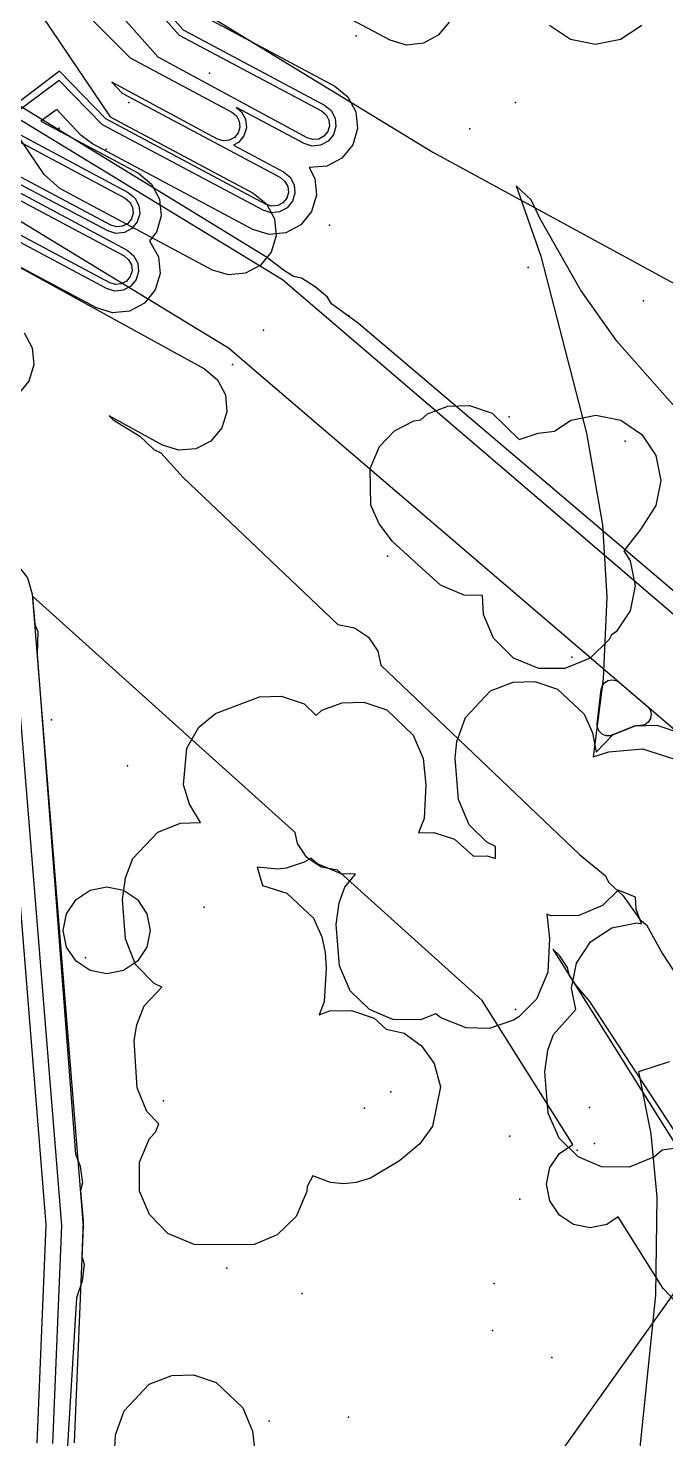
# Model space of a CAD drawing. Header units: metres. Extents: x 8738 to 9560, y -8972 to -7699.
# Drawn here: x 9196 to 9225.3, y -8073.1 to -8008.3 of the extents above; entities that cross this region are included whole.
import ezdxf

# ---------------------------------------------------------------- set-up
doc = ezdxf.new("R2010")
doc.units = ezdxf.units.M
for name, color, linetype in [('AI_GREENING_ALLOWED_ZONE', 4, 'Continuous'), ('AI_GREENING_EXCLUSIONS', 1, 'Continuous'), ('AI_GREENING_LAWN', 82, 'Continuous'), ('AI_GREENING_REJECTED', 6, 'Continuous')]:
    doc.layers.add(name, color=color, linetype=linetype)

msp = doc.modelspace()

# ---------------------------------------------------------------- linework, layer by layer
at = {"layer": 'AI_GREENING_ALLOWED_ZONE'}
msp.add_lwpolyline([(9222.856, -8040.729), (9222.745, -8040.776), (9222.557, -8040.781), (9222.38, -8040.715), (9222.24, -8040.588), (9222.157, -8040.419), (9222.142, -8040.23), (9222.324, -8038.648), (9222.377, -8038.477), (9222.486, -8038.335), (9222.638, -8038.24), (9222.814, -8038.205), (9222.991, -8038.235), (9223.146, -8038.325), (9224.445, -8039.436), (9224.568, -8039.593), (9224.619, -8039.785), (9224.591, -8039.983), (9224.489, -8040.154), (9224.327, -8040.271), (9224.133, -8040.316), (9223.93, -8040.321), (9223.846, -8040.338), (9222.857, -8040.73), (9222.856, -8040.729)], close=True, dxfattribs=at)
at = {"layer": 'AI_GREENING_EXCLUSIONS'}
for points in [[(9237.438, -7948.75), (9210.992, -7967.905), (9210.34, -7968.486), (9210.069, -7968.574), (9208.855, -7969.453), (9207.756, -7970.277), (9207.56, -7970.565), (9206.684, -7971.081), (9186.052, -7986.549), (9185.3, -7987.261), (9184.87, -7987.437), (9187.194, -7997.295), (9214.58, -8013.972), (9249.615, -8033.027)], [(9237.438, -7948.75), (9210.992, -7967.905), (9210.34, -7968.486), (9210.069, -7968.574), (9208.855, -7969.453), (9207.756, -7970.277), (9207.56, -7970.565), (9206.684, -7971.081), (9186.052, -7986.549), (9185.3, -7987.261), (9184.87, -7987.437), (9187.194, -7997.295), (9214.58, -8013.972), (9249.615, -8033.027)], [(9196.912, -8001.816), (9202.916, -8008.596), (9209.464, -8012.085), (9209.675, -8012.258), (9209.804, -8012.499), (9209.831, -8012.771), (9209.752, -8013.032), (9209.579, -8013.243), (9209.339, -8013.372), (9209.067, -8013.399), (9208.805, -8013.321), (9201.952, -8009.618), (9196.18, -8003.101)], [(9192.778, -8002.055), (9199.753, -8012.352), (9206.331, -8015.858), (9206.934, -8016.352), (9207.303, -8017.04), (9207.381, -8017.817), (9207.155, -8018.564), (9206.661, -8019.167), (9205.973, -8019.536), (9205.196, -8019.614), (9204.449, -8019.388), (9197.434, -8015.649), (9196.719, -8015.006), (9188.902, -8003.465)], [(9197.436, -8001.956), (9203.105, -8008.356), (9209.605, -8011.82), (9209.907, -8012.067), (9210.091, -8012.411), (9210.13, -8012.8), (9210.017, -8013.173), (9209.77, -8013.475), (9209.426, -8013.659), (9209.038, -8013.698), (9208.664, -8013.585), (9205.551, -8011.926), (9205.788, -8012.12), (9205.972, -8012.464), (9206.011, -8012.852), (9205.898, -8013.226), (9205.651, -8013.528), (9205.417, -8013.653), (9207.717, -8014.879), (9208.019, -8015.126), (9208.204, -8015.47), (9208.242, -8015.858), (9208.129, -8016.232), (9207.882, -8016.534), (9207.538, -8016.718), (9207.15, -8016.757), (9206.777, -8016.644), (9199.404, -8012.715), (9197.413, -8010.685), (9194.705, -8012.697), (9200.582, -8015.829), (9200.884, -8016.076), (9201.068, -8016.42), (9201.107, -8016.808), (9200.994, -8017.181), (9200.747, -8017.483), (9200.403, -8017.668), (9200.015, -8017.706), (9199.641, -8017.594), (9192.896, -8014.04)], [(9193.465, -8002.423), (9200.676, -8009.649), (9205.345, -8012.138), (9205.556, -8012.311), (9205.685, -8012.551), (9205.712, -8012.823), (9205.633, -8013.085), (9205.46, -8013.296), (9205.22, -8013.425), (9204.948, -8013.452), (9204.686, -8013.373), (9199.825, -8010.761), (9200.305, -8011.269), (9207.576, -8015.144), (9207.787, -8015.317), (9207.917, -8015.558), (9207.944, -8015.829), (9207.865, -8016.091), (9207.692, -8016.302), (9207.451, -8016.431), (9207.179, -8016.458), (9206.918, -8016.379), (9199.545, -8012.45), (9197.417, -8010.253), (9194.146, -8012.739), (9200.441, -8016.093), (9200.652, -8016.266), (9200.781, -8016.507), (9200.808, -8016.779), (9200.729, -8017.04), (9200.556, -8017.252), (9200.315, -8017.381), (9200.044, -8017.408), (9199.782, -8017.329), (9192.902, -8013.662)], [(9194.37, -8004.013), (9175.252, -8017.917), (9182.686, -8021.817), (9187.746, -8024.205), (9188.049, -8024.427), (9188.381, -8024.744), (9188.575, -8025.084), (9188.624, -8025.473), (9188.52, -8025.851), (9187.11, -8028.659), (9192.261, -8028.229), (9192.649, -8028.272), (9192.991, -8028.461), (9193.234, -8028.766), (9193.342, -8029.141), (9193.717, -8033.548), (9193.72, -8033.546), (9194.095, -8033.439), (9194.483, -8033.484), (9194.824, -8033.674), (9195.066, -8033.979), (9195.173, -8034.355), (9197.511, -8063.268), (9197.093, -8073.285)], [(9194.96, -8004.821), (9177.149, -8017.773), (9183.146, -8020.929), (9188.178, -8023.303), (9188.783, -8023.748), (9189.135, -8024.087), (9189.524, -8024.768), (9189.621, -8025.546), (9189.412, -8026.302), (9188.798, -8027.52), (9192.177, -8027.232), (9192.952, -8027.319), (9193.635, -8027.696), (9194.122, -8028.306), (9194.339, -8029.056), (9194.633, -8032.514), (9194.79, -8032.532), (9195.471, -8032.912), (9195.956, -8033.523), (9196.17, -8034.274), (9198.51, -8063.309), (9198.095, -8073.263)], [(9215.33, -8008.004), (9214.836, -8008.608), (9214.148, -8008.976), (9213.372, -8009.054), (9212.625, -8008.828), (9206.099, -8005.351)], [(9203.734, -8007.559), (9210.075, -8010.938), (9210.679, -8011.432), (9211.048, -8012.12), (9211.125, -8012.896), (9210.9, -8013.643), (9210.405, -8014.247), (9209.718, -8014.616), (9208.892, -8014.679), (9209.16, -8015.179), (9209.238, -8015.955), (9209.012, -8016.702), (9208.518, -8017.306), (9207.83, -8017.675), (9207.053, -8017.752), (9206.306, -8017.527), (9198.934, -8013.598), (9198.422, -8013.207), (9197.296, -8012.017), (9196.57, -8012.557), (9201.052, -8014.946), (9201.656, -8015.44), (9202.024, -8016.128), (9202.102, -8016.905), (9201.876, -8017.652), (9201.552, -8018.048), (9201.972, -8018.778), (9202.049, -8019.554), (9201.824, -8020.301), (9201.33, -8020.905), (9200.642, -8021.274), (9199.865, -8021.351), (9199.118, -8021.126), (9192.478, -8017.587)], [(9237.957, -8044.567), (9211.16, -8021.842), (9209.923, -8020.946), (9209.735, -8020.634), (9209.17, -8020.154), (9208.54, -8019.769), (9208.186, -8019.69), (9207.76, -8019.429), (9206.945, -8018.794), (9189.791, -8008.305), (9189.966, -8009.048), (9207.666, -8019.828), (9239.772, -8047.278)], [(9237.957, -8044.567), (9211.16, -8021.842), (9209.923, -8020.946), (9209.735, -8020.634), (9209.17, -8020.154), (9208.54, -8019.769), (9208.186, -8019.69), (9207.76, -8019.429), (9206.945, -8018.794), (9189.791, -8008.305), (9189.966, -8009.048), (9207.666, -8019.828), (9239.772, -8047.278)], [(9224.187, -8008.153), (9223.214, -8008.803), (9222.066, -8009.032), (9220.918, -8008.803), (9219.945, -8008.153)], [(9237.173, -8050.318), (9205.189, -8022.973), (9191.254, -8014.51)], [(9237.173, -8050.318), (9205.189, -8022.973), (9191.254, -8014.51)], [(9193.99, -8014.993), (9200.529, -8018.478), (9200.831, -8018.725), (9201.015, -8019.069), (9201.054, -8019.457), (9200.941, -8019.831), (9200.694, -8020.133), (9200.35, -8020.317), (9199.962, -8020.356), (9199.589, -8020.243), (9192.949, -8016.705)], [(9193.819, -8015.242), (9200.388, -8018.743), (9200.599, -8018.916), (9200.728, -8019.157), (9200.756, -8019.428), (9200.677, -8019.69), (9200.504, -8019.901), (9200.263, -8020.03), (9199.991, -8020.057), (9199.73, -8019.978), (9193.09, -8016.44)], [(9225.949, -8025.941), (9223.039, -8022.662), (9221.379, -8020.302), (9219.519, -8017.036), (9219.104, -8016.172), (9218.411, -8015.517), (9219.554, -8018.75), (9221.647, -8026.879), (9222.381, -8031.085), (9222.578, -8034.409), (9222.412, -8038.163), (9221.962, -8041.749), (9222.67, -8041.515), (9224.225, -8041.382), (9225.712, -8041.855)], [(9191.897, -8017.236), (9204.088, -8023.928), (9204.686, -8024.43), (9205.046, -8025.122), (9205.114, -8025.9), (9204.879, -8026.644), (9204.377, -8027.242), (9203.685, -8027.602), (9202.907, -8027.67), (9202.163, -8027.435), (9199.706, -8026.086), (9199.885, -8026.277), (9201.108, -8027.013), (9201.755, -8027.629), (9202.085, -8027.781), (9203.11, -8028.916), (9210.21, -8035.665), (9210.976, -8035.817), (9211.625, -8036.251), (9212.059, -8036.9), (9212.187, -8037.545), (9221.325, -8046.231), (9222.509, -8047.196), (9222.679, -8047.518), (9223.328, -8048.135), (9224.113, -8049.235), (9224.399, -8049.458), (9225.138, -8050.798), (9229.755, -8057.837)], [(9191.897, -8017.236), (9204.088, -8023.928), (9204.686, -8024.43), (9205.046, -8025.122), (9205.114, -8025.9), (9204.879, -8026.644), (9204.377, -8027.242), (9203.685, -8027.602), (9202.907, -8027.67), (9202.163, -8027.435), (9199.706, -8026.086), (9199.885, -8026.277), (9201.108, -8027.013), (9201.755, -8027.629), (9202.085, -8027.781), (9203.11, -8028.916), (9210.21, -8035.665), (9210.976, -8035.817), (9211.625, -8036.251), (9212.059, -8036.9), (9212.187, -8037.545), (9221.325, -8046.231), (9222.509, -8047.196), (9222.679, -8047.518), (9223.328, -8048.135), (9224.113, -8049.235), (9224.399, -8049.458), (9225.138, -8050.798), (9229.755, -8057.837)], [(9195.79, -8022.278), (9196.159, -8022.965), (9196.237, -8023.742), (9196.011, -8024.489), (9195.517, -8025.093)], [(9225.709, -8066.731), (9225.173, -8066.165), (9223.105, -8062.878), (9222.581, -8063.228), (9221.816, -8063.38), (9221.051, -8063.228), (9220.402, -8062.794), (9219.968, -8062.145), (9219.816, -8061.38), (9219.968, -8060.615), (9220.402, -8059.966), (9221.015, -8059.556), (9216.851, -8052.937), (9210.198, -8046.961), (9209.446, -8046.812), (9208.797, -8046.378), (9208.363, -8045.729), (9208.262, -8045.222), (9196.177, -8034.366), (9196.282, -8035.663), (9196.426, -8035.996), (9196.39, -8037.043), (9198.159, -8060.003), (9198.367, -8060.547), (9198.481, -8061.319), (9198.392, -8061.673), (9198.505, -8063.064), (9198.452, -8064.702), (9198.554, -8065.05), (9198.471, -8065.826), (9198.201, -8066.594), (9196.397, -8096.285)], [(9225.709, -8066.731), (9225.173, -8066.165), (9223.105, -8062.878), (9222.581, -8063.228), (9221.816, -8063.38), (9221.051, -8063.228), (9220.402, -8062.794), (9219.968, -8062.145), (9219.816, -8061.38), (9219.968, -8060.615), (9220.402, -8059.966), (9221.015, -8059.556), (9216.851, -8052.937), (9210.198, -8046.961), (9209.446, -8046.812), (9208.797, -8046.378), (9208.363, -8045.729), (9208.262, -8045.222), (9196.177, -8034.366), (9196.282, -8035.663), (9196.426, -8035.996), (9196.39, -8037.043), (9198.159, -8060.003), (9198.367, -8060.547), (9198.481, -8061.319), (9198.392, -8061.673), (9198.505, -8063.064), (9198.452, -8064.702), (9198.554, -8065.05), (9198.471, -8065.826), (9198.201, -8066.594), (9196.397, -8096.285)], [(9225.888, -8059.713), (9225.119, -8059.807), (9224.778, -8060.126), (9223.613, -8060.595), (9222.344, -8060.579), (9221.261, -8060.126), (9220.384, -8059.27), (9219.885, -8058.12), (9219.74, -8056.22), (9219.87, -8055.222), (9220.131, -8054.498), (9221.153, -8053.353), (9220.958, -8052.369), (9221.186, -8051.221), (9221.837, -8050.248), (9222.81, -8049.598), (9223.958, -8049.369), (9224.174, -8049.412), (9223.924, -8048.747), (9223.907, -8048.199), (9223.102, -8047.879), (9222.381, -8048.577), (9221.298, -8049.031), (9220.029, -8049.047), (9219.828, -8048.981), (9219.943, -8050.097), (9219.865, -8051.642), (9219.35, -8052.874), (9218.54, -8053.684), (9218.29, -8053.84), (9217.178, -8054.221), (9216.121, -8054.199), (9214.956, -8053.729), (9214.721, -8053.548), (9214.017, -8053.825), (9212.748, -8053.809), (9211.665, -8053.355), (9210.787, -8052.5), (9210.289, -8051.35), (9210.144, -8049.45), (9210.274, -8048.452), (9210.535, -8047.727), (9211.027, -8047.14), (9210.363, -8047.124), (9209.28, -8046.67), (9208.987, -8046.4), (9208.667, -8046.585), (9207.834, -8046.864), (9207.456, -8046.91), (9206.501, -8046.821), (9206.751, -8047.656), (9207.869, -8048.007), (9209.093, -8049.165), (9209.478, -8050.021), (9209.633, -8050.74), (9209.673, -8051.457), (9209.595, -8053.002), (9209.361, -8053.605), (9209.849, -8053.421), (9210.844, -8053.394), (9211.894, -8053.746), (9212.432, -8054.256), (9213.263, -8054.434), (9214.069, -8055.016), (9214.641, -8055.83), (9214.929, -8056.899), (9214.566, -8058.712), (9213.991, -8059.526), (9213.051, -8060.31), (9211.721, -8061.1), (9211.063, -8061.299), (9210.491, -8061.353), (9209.876, -8061.299), (9209.068, -8060.998), (9208.8, -8061.478), (9208.786, -8061.712), (9208.294, -8062.853), (9207.427, -8063.702), (9206.344, -8064.155), (9203.618, -8064.147), (9202.407, -8063.641), (9201.558, -8062.773), (9201.105, -8061.69), (9201.105, -8060.363), (9201.558, -8059.279), (9201.831, -8058.988), (9201.989, -8058.609), (9201.441, -8058.039), (9201.441, -8058.039), (9200.988, -8056.956), (9200.856, -8054.784), (9200.973, -8054.058), (9201.312, -8053.182), (9202.129, -8052.322), (9201.773, -8052.156), (9200.918, -8051.279), (9200.448, -8050.114), (9200.32, -8048.295), (9200.449, -8047.298), (9200.788, -8046.422), (9201.949, -8045.201), (9202.979, -8044.793), (9203.903, -8044.768), (9203.399, -8043.927), (9203.121, -8043.03), (9203.271, -8041.352), (9203.824, -8040.393), (9204.586, -8039.754), (9206.621, -8038.986), (9207.615, -8038.96), (9208.665, -8039.312), (9209.225, -8039.842), (9209.488, -8039.612), (9210.419, -8039.262), (9211.413, -8039.236), (9212.463, -8039.588), (9213.687, -8040.746), (9214.133, -8041.822), (9214.267, -8043.038), (9214.189, -8044.583), (9213.931, -8045.243), (9214.63, -8045.224), (9215.579, -8045.525), (9216.457, -8046.311), (9217.089, -8046.294), (9217.472, -8046.415), (9217.471, -8045.861), (9217.066, -8045.674), (9216.256, -8044.864), (9215.757, -8043.714), (9215.612, -8041.814), (9215.693, -8041.038), (9216.081, -8039.941), (9217.242, -8038.719), (9218.272, -8038.311), (9219.266, -8038.285), (9220.316, -8038.637), (9221.54, -8039.795), (9221.925, -8040.651), (9222.097, -8041.53), (9222.857, -8040.73), (9223.886, -8040.322), (9224.881, -8040.296), (9225.931, -8040.648)], [(9226.411, -8060.032), (9221.794, -8052.993), (9221.135, -8052.202), (9220.861, -8051.784), (9220.769, -8051.431), (9220.405, -8050.875), (9220.093, -8050.579), (9228.558, -8064.035)], [(9226.411, -8060.032), (9221.794, -8052.993), (9221.135, -8052.202), (9220.861, -8051.784), (9220.769, -8051.431), (9220.405, -8050.875), (9220.093, -8050.579), (9228.558, -8064.035)], [(9225.452, -8055.762), (9224.035, -8056.214), (9224.608, -8059.064), (9224.886, -8061.973), (9224.824, -8066.477), (9223.844, -8076.012), (9223.181, -8079.189), (9222.441, -8081.522), (9223.209, -8082.703), (9224.196, -8084.92), (9224.457, -8085.733), (9224.96, -8088.312), (9225.137, -8090.78), (9225.105, -8093.014), (9224.65, -8097.233), (9222.899, -8105.779), (9221.799, -8109.562)]]:
    msp.add_lwpolyline(points, dxfattribs=at)
for points in [[(9214.025, -8026.274), (9214.337, -8025.993), (9215.268, -8025.643), (9216.262, -8025.616), (9217.312, -8025.968), (9218.56, -8027.167), (9219.425, -8026.886), (9220.183, -8026.785), (9220.922, -8026.29), (9222.07, -8026.062), (9223.219, -8026.29), (9224.192, -8026.941), (9224.842, -8027.914), (9225.07, -8029.062), (9224.842, -8030.21), (9224.131, -8031.307), (9223.359, -8032.292), (9223.657, -8032.739), (9223.886, -8033.887), (9223.657, -8035.035), (9223.007, -8036.008), (9222.794, -8036.15), (9222.688, -8036.361), (9221.811, -8037.217), (9220.646, -8037.687), (9219.459, -8037.687), (9218.294, -8037.217), (9217.371, -8036.295), (9216.918, -8035.211), (9216.871, -8034.34), (9216.027, -8034.324), (9214.943, -8033.87), (9212.729, -8031.851), (9212.116, -8031.053), (9211.738, -8030.193), (9211.697, -8028.509), (9212.138, -8027.493), (9212.824, -8026.772), (9213.707, -8026.315), (9214.025, -8026.274)], [(9201.595, -8049.719), (9201.443, -8050.484), (9201.009, -8051.133), (9200.36, -8051.567), (9199.595, -8051.719), (9198.83, -8051.567), (9198.181, -8051.133), (9197.747, -8050.484), (9197.595, -8049.719), (9197.747, -8048.954), (9198.181, -8048.305), (9198.83, -8047.871), (9199.595, -8047.719), (9200.36, -8047.871), (9201.009, -8048.305), (9201.443, -8048.954), (9201.595, -8049.719)], [(9201.595, -8049.719), (9201.443, -8050.484), (9201.009, -8051.133), (9200.36, -8051.567), (9199.595, -8051.719), (9198.83, -8051.567), (9198.181, -8051.133), (9197.747, -8050.484), (9197.595, -8049.719), (9197.747, -8048.954), (9198.181, -8048.305), (9198.83, -8047.871), (9199.595, -8047.719), (9200.36, -8047.871), (9201.009, -8048.305), (9201.443, -8048.954), (9201.595, -8049.719)], [(9203.574, -8070.13), (9204.624, -8070.482), (9205.848, -8071.641), (9206.295, -8072.716), (9206.428, -8073.933), (9206.351, -8075.478), (9205.881, -8076.643), (9204.959, -8077.565), (9203.794, -8078.035), (9202.525, -8078.018), (9201.441, -8077.565), (9200.564, -8076.71), (9200.066, -8075.559), (9199.933, -8074.106), (9200.001, -8072.884), (9200.39, -8071.786), (9201.55, -8070.564), (9202.58, -8070.157), (9203.574, -8070.13)]]:
    msp.add_lwpolyline(points, close=True, dxfattribs=at)
at = {"layer": 'AI_GREENING_LAWN'}
for points in [[(9196.393, -8073.268), (9196.811, -8063.254), (9196.81, -8063.223), (9194.479, -8034.46)], [(9236.309, -8051.434), (9204.536, -8096.028)]]:
    msp.add_lwpolyline(points, dxfattribs=at)
at = {"layer": 'AI_GREENING_REJECTED'}
for p in [(9211.06, -8008.64), (9204.32, -8010.35), (9200.61, -8011.69), (9218.39, -8011.7), (9197.41, -8012.88), (9216.29, -8012.91), (9199.56, -8013.84), (9209.83, -8017.33), (9218.96, -8019.28), (9224.27, -8020.81), (9210.72, -8021.48), (9206.8, -8022.15), (9205.38, -8023.73), (9218.1, -8026.13), (9223.42, -8027.25), (9212.5, -8032.53), (9220.97, -8037.17), (9197.05, -8040.05), (9200.54, -8042.16), (9204.07, -8048.65), (9198.61, -8050.98), (9218.38, -8053.35), (9202.2, -8057.55), (9212.66, -8057.13), (9211.44, -8057.89), (9221.78, -8057.86), (9218.13, -8059.17), (9222.01, -8059.5), (9221.22, -8059.82), (9218.58, -8062.07), (9205.11, -8065.24), (9217.41, -8065.93), (9208.58, -8066.4), (9217.32, -8068.1), (9220.06, -8069.33), (9207.06, -8072.26), (9210.71, -8072.08)]:
    msp.add_point(p, dxfattribs=at)

doc.saveas('drawing.dxf')
